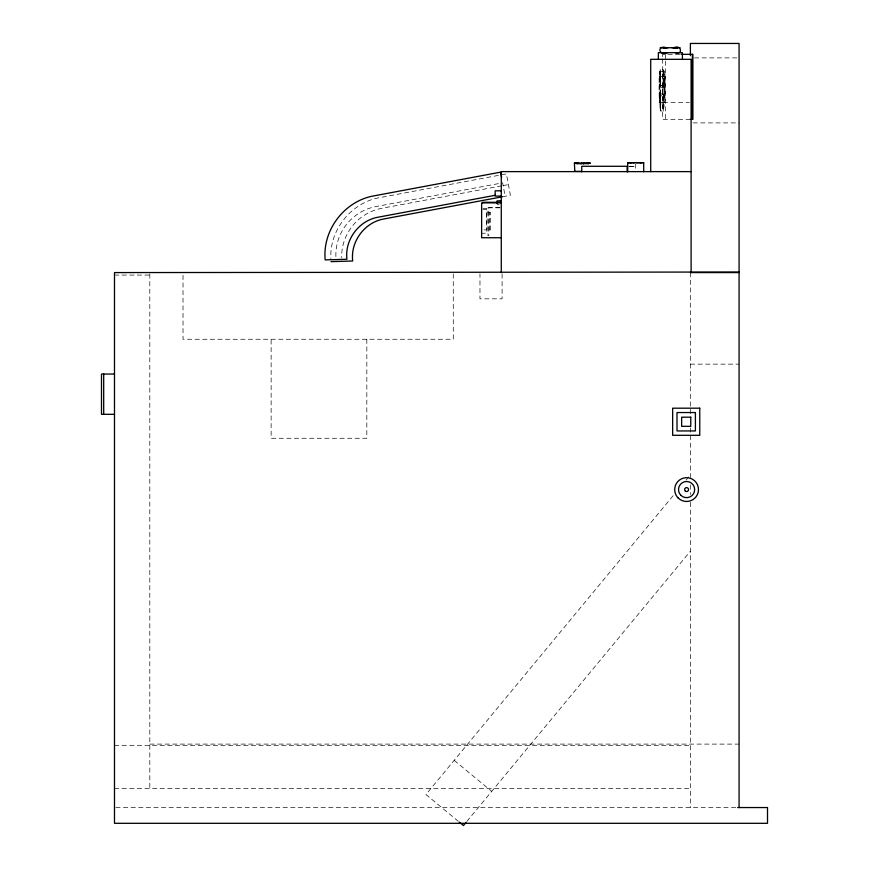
<?xml version="1.0" encoding="UTF-8"?>
<svg xmlns="http://www.w3.org/2000/svg" width="869" height="869" viewBox="0 0 869 869"><rect width="100%" height="100%" fill="white"/><g stroke="black" fill="none" stroke-linecap="round" stroke-linejoin="round"><path stroke-width="0.65" stroke-dasharray="4.34 3.26" d="M660.212 100.12C658.072 114.784 665.708 114.784 663.579 100.12M660.277 102.401C657.757 90.973 666.034 90.973 663.514 102.401M660.538 80.611L660.538 76.059M660.744 102.401L660.516 111.199M660.809 104.671L660.516 93.602M662.971 76.059L663.058 84.554M663.004 106.8L662.971 100.12M659.995 76.505L660.234 71.28L660.451 74.81M660.505 82.729L660.234 69.542L663.275 69.542L663.492 74.81M663.036 76.505L663.004 73.941M663.047 100.674L663.275 93.602M663.514 80.154C666.371 86.368 658.898 91.278 659.962 82.729M663.547 82.729L663.579 76.059M663.503 104.117C665.676 110.428 658.115 110.428 660.288 104.117M660.451 81.86L660.234 87.128M660.31 99.077C658.539 94.591 665.252 94.591 663.481 99.077M660.712 105.725L660.516 109.049M663.058 74.81L663.275 69.542M663.069 99.077L663.275 95.742M660.407 83.326C658.713 86.433 664.709 86.433 663.449 83.326M663.101 73.344L663.275 71.28L663.405 72.225M660.234 69.542L659.929 80.611M659.636 76.668L659.538 96.676L664.611 97.013L664.611 76.668L659.636 76.668L659.951 81.762M664.611 76.668L664.611 97.013M659.636 97.013L659.995 80.154M673.106 495.732L425.929 794.516L458.235 821.238M686.065 480.068L688.661 476.929M466.849 821.433L690.388 551.218M501.75 185.836L381.915 208.267A49.37 49.37 0 0 0 341.636 257.68M503.086 185.586L508.408 184.586M502.445 196.763L510.407 195.275L506.41 173.898L379.579 197.643C351.239 202.618 329.145 230.166 330.883 258.951M679.851 54.323L662.689 54.323L662.689 57.039M694.45 57.886L739.074 57.886M659.636 71.356L664.611 71.356M660.407 85.727L663.004 85.727L663.004 94.851L660.407 94.851L660.516 85.727M659.636 102.336A15.49 0.543 90 0 0 660.103 79.101A15.49 0.543 90 0 0 659.158 79.101A15.49 0.543 90 0 0 659.636 102.336L664.611 102.336A15.49 0.543 90 0 0 665.089 79.101A15.49 0.543 90 0 0 664.133 79.101A15.49 0.543 90 0 0 664.611 102.336M663.275 102.401L689.345 102.401M690.279 119.335L662.689 119.335L662.689 58.386M693.093 122.898L739.074 122.898M634.066 166.294L628.982 166.283M628.95 166.435L635.695 166.294M497.122 204.715L499.197 204.715M499.936 207.658L487.987 207.658L487.987 235.879M500.023 207.821L488.823 207.821L488.823 235.727M482.947 208.332L486.89 208.332L486.89 233.218L481.632 233.218M482.74 209.538L486.607 209.538L486.607 229.894L484.022 229.894M488.823 212.242L490.485 212.242L490.485 230.948L488.823 230.948M487.987 212.275L489.649 212.275L489.649 229.948L487.987 229.948M114.491 275.071L149.816 275.071M690.388 364.144L739.074 364.144M149.816 744.103L739.074 744.103M114.491 745.309L690.388 745.309M114.491 788.465L690.388 788.465M115.838 807.551L736.369 807.551M454.205 760.342L491.713 791.377M663.275 85.39L663.156 84.445M663.275 87.128L663.036 80.154M660.234 85.39L660.016 81.86M660.516 95.742L660.733 100.674M663.275 109.049L663.112 107.104M663.275 111.199L663.036 102.401M504.639 193.515L502.64 182.838L376.147 206.518A49.37 49.37 0 0 0 335.901 257.148M663.492 72.116L663.514 76.505M690.312 272.584L690.312 416.066M690.388 427.841L690.388 477.526M690.388 484.88L690.312 494.57M690.388 502.38L690.388 807.551M665.513 54.323L665.513 59.744M665.513 61.102L665.513 119.335M662.895 85.727L662.895 94.851M635.695 163.893L635.695 171.964M502.097 273.898L502.097 298.827L479.97 298.827L479.97 273.898M453.27 273.92L453.27 339.247L183.022 339.247L183.022 273.92M366.827 339.247L366.827 438.269L271.128 438.269L271.128 339.247M149.816 273.941L149.816 788.465"/><path stroke-width="1.3" d="M466.001 822.454L463.438 825.55L459.277 822.107M495.341 195.264L378.471 217.141C359.071 220.27 344.526 239.757 346.937 259.244L325.202 259.896C322.203 230.242 344.461 200.989 373.811 195.894L500.642 172.149L501.641 177.493M502.445 196.763L384.239 218.901C364.839 222.029 350.294 241.506 352.705 260.993L330.97 261.656M574.8 171.399L574.409 163.1L578.015 163.09M576.875 163.1L588.574 163.1L588.574 163.644L576.875 163.654L578.819 163.1M588.574 163.1L588.574 163.644M627.722 171.812L627.722 162.688L631.296 162.677M629.84 162.688L641.17 162.688M633.642 162.688L634.489 162.677M636.119 162.688L636.966 162.677M576.875 163.654L577.059 163.09L574.409 163.1M643.701 171.812L643.701 162.688L640.095 162.688M627.69 166.283L581.752 166.283L581.752 171.812M574.409 171.399L581.958 171.389M667.577 52.694C658.55 56.843 656.703 44.493 666.349 47.719M675.126 52.694C683.36 55.377 681.448 44.058 673.812 47.73M665.176 47.73L668.152 47.73M672.019 47.719L675.126 47.708M665.176 47.708L675.126 47.73M681.155 54.323L692.886 54.323L692.886 119.335L690.279 119.335M634.066 162.688L627.69 162.688M637.325 162.677L643.701 162.688M586.825 163.1L590.431 163.1L586.032 163.09M691.105 171.617L501.272 171.617L501.272 272.584M501.272 190.822L495.178 190.822L495.178 196.079L501.272 196.079M501.272 200.837L497.122 200.837L497.122 203.422M501.272 202.292L482.74 202.292L482.74 202.89M501.272 202.879L481.632 202.879L481.632 237.737L501.272 237.737M739.074 272.03L114.491 272.584L114.491 823.312L767.512 823.312L767.512 807.551L737.651 807.551M690.388 272.584L739.074 272.584M114.491 374.039L101.488 374.039L101.488 414.317L114.491 414.317M666.349 47.73L660.19 47.719M673.812 47.719L680.112 47.719M739.074 807.551L739.074 43.45L690.388 43.45L690.388 55.649M692.365 54.323L692.365 119.335M691.105 272.584L691.105 59.32L650.718 59.32L650.718 171.66M682.415 59.353L682.415 52.683L658.354 52.683L658.354 59.353M627.136 166.283L627.136 171.812M103.693 374.039L103.693 414.317M581.806 163.09L580.948 163.654L581.806 163.09M584.283 163.09L583.425 163.654L584.283 163.09M662.873 47.719L664.807 47.73L662.873 47.719M677.548 47.719L675.365 47.73L677.548 47.719M699.762 408.191L672.649 408.191L672.649 435.304L699.762 435.304L699.762 408.191M695.406 412.547L677.005 412.547L677.005 430.948L695.406 430.948L695.406 412.547M690.768 417.185L681.644 417.185L681.644 426.31L690.768 426.31L690.768 417.185M680.883 495.287A8.071 8.071 0 0 0 694.385 491.669A8.071 8.071 0 0 0 684.5 481.774A8.071 8.071 0 0 0 680.883 495.287M685.608 491.289A1.966 1.966 0 0 0 688.563 489.584A1.966 1.966 0 0 0 685.608 487.878A1.966 1.966 0 0 0 685.608 491.289M678.178 497.991A11.894 11.894 0 0 0 698.079 492.658A11.894 11.894 0 0 0 683.512 478.091A11.894 11.894 0 0 0 678.178 497.991"/></g></svg>
